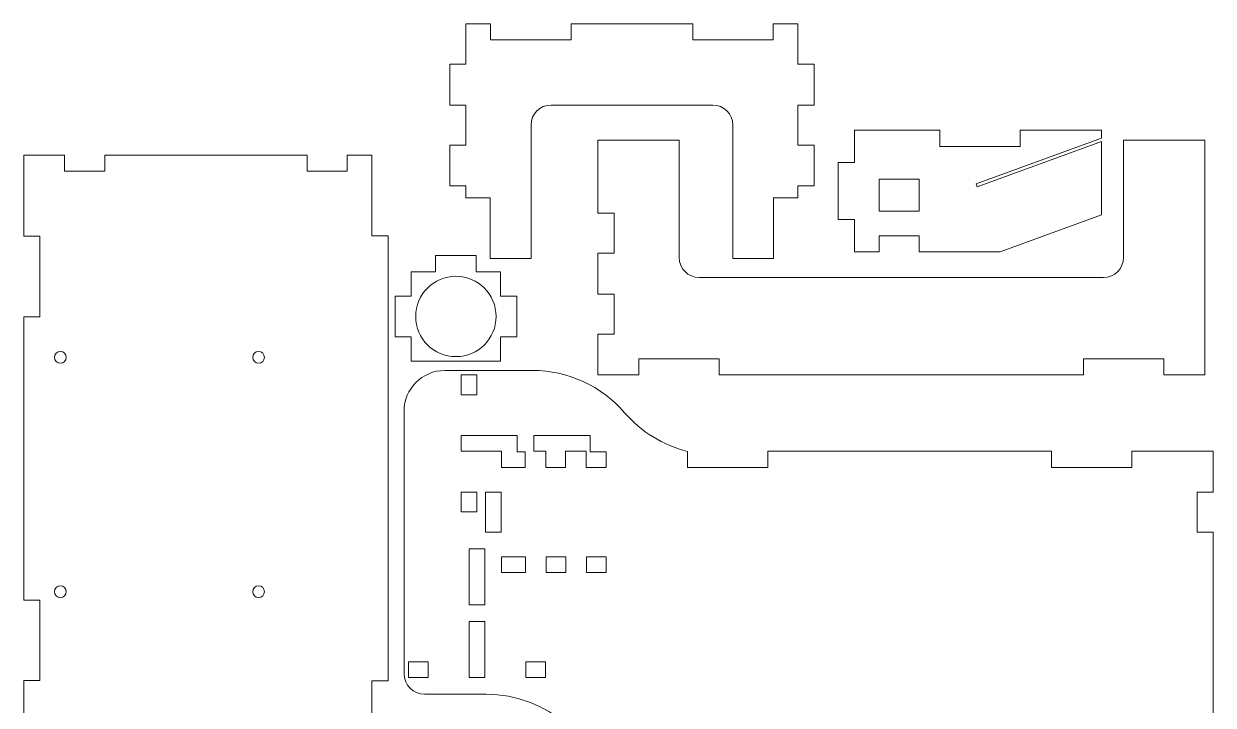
# Model space of a CAD drawing. Header units: millimetres. Extents: x -29 to 266, y -29 to 330.
# Drawn here: x -28.6 to 265.6, y 161.7 to 330.4 of the extents above; entities that cross this region are included whole.
import ezdxf

# ---------------------------------------------------------------- set-up
doc = ezdxf.new("R2010")
doc.units = ezdxf.units.MM
doc.layers.add('Top$1', color=7, linetype='Continuous', true_color=0xffffff)

msp = doc.modelspace()

# ---------------------------------------------------------------- linework, layer by layer
at = {"layer": 'Top$1', "color": 155, "linetype": 'Continuous', "lineweight": 18}
for p, q in [((80.76, 320.38), (80.76, 330.38)), ((80.76, 330.38), (86.86, 330.38)), ((86.86, 330.38), (86.86, 326.38)), ((106.76, 326.38), (106.76, 330.38)), ((106.76, 330.38), (136.86, 330.38)), ((136.86, 330.38), (136.86, 326.38)), ((156.76, 326.38), (156.76, 330.38)), ((156.76, 330.38), (162.86, 330.38)), ((162.86, 330.38), (162.86, 320.38)), ((86.86, 326.38), (106.76, 326.38)), ((136.86, 326.38), (156.76, 326.38)), ((76.76, 310.28), (76.76, 320.38)), ((76.76, 320.38), (80.76, 320.38)), ((162.86, 320.38), (166.86, 320.38)), ((166.86, 320.38), (166.86, 310.28)), ((80.76, 310.28), (76.76, 310.28)), ((80.76, 300.38), (80.76, 310.28)), ((141.81, 310.28), (101.81, 310.28)), ((166.86, 310.28), (162.86, 310.28)), ((162.86, 310.28), (162.86, 300.38)), ((96.86, 305.33), (96.86, 272.28)), ((146.76, 272.28), (146.76, 305.33)), ((176.85, 304.04), (197.95, 304.04)), ((176.85, 296.04), (176.85, 304.04)), ((197.95, 304.04), (197.95, 300.04)), ((217.85, 300.04), (217.85, 304.04)), ((217.85, 304.04), (237.95, 304.04)), ((237.95, 304.04), (237.95, 302.05)), ((76.76, 290.28), (76.76, 300.38)), ((76.76, 300.38), (80.76, 300.38)), ((113.39, 301.59), (133.49, 301.59)), ((113.39, 283.49), (113.39, 301.59)), ((133.49, 301.59), (133.49, 272.54)), ((162.86, 300.38), (166.86, 300.38)), ((166.86, 300.38), (166.86, 290.28)), ((197.95, 300.04), (217.85, 300.04)), ((237.95, 302.05), (206.95, 290.77)), ((207.21, 290.06), (237.95, 301.25)), ((237.95, 301.25), (237.95, 283.06)), ((243.39, 272.54), (243.39, 301.59)), ((243.39, 301.59), (263.49, 301.59)), ((263.49, 301.59), (263.49, 243.49)), ((-18.48, 297.88), (-28.58, 297.88)), ((-28.58, 297.88), (-28.58, 277.78)), ((-18.48, 293.88), (-18.48, 297.88)), ((41.52, 297.88), (-8.58, 297.88)), ((-8.58, 297.88), (-8.58, 293.88)), ((41.52, 293.88), (41.52, 297.88)), ((57.52, 297.88), (51.42, 297.88)), ((51.42, 297.88), (51.42, 293.88)), ((57.52, 277.88), (57.52, 297.88)), ((172.85, 281.94), (172.85, 296.04)), ((172.85, 296.04), (176.85, 296.04)), ((-8.58, 293.88), (-18.48, 293.88)), ((51.42, 293.88), (41.52, 293.88)), ((182.95, 291.94), (192.85, 291.94)), ((182.95, 284.04), (182.95, 291.94)), ((192.85, 291.94), (192.85, 284.04)), ((80.76, 290.28), (76.76, 290.28)), ((80.76, 287.28), (80.76, 290.28)), ((166.86, 290.28), (162.86, 290.28)), ((162.86, 290.28), (162.86, 287.28)), ((206.95, 290.77), (207.21, 290.06)), ((86.76, 287.28), (80.76, 287.28)), ((86.76, 272.28), (86.76, 287.28)), ((162.86, 287.28), (156.86, 287.28)), ((156.86, 287.28), (156.86, 272.28)), ((117.39, 283.49), (113.39, 283.49)), ((117.39, 273.59), (117.39, 283.49)), ((192.85, 284.04), (182.95, 284.04)), ((237.95, 283.06), (212.91, 273.94)), ((176.85, 281.94), (172.85, 281.94)), ((176.85, 273.94), (176.85, 281.94)), ((-28.58, 277.78), (-24.58, 277.78)), ((-24.58, 277.78), (-24.58, 257.88)), ((61.52, 277.88), (57.52, 277.88)), ((61.52, 167.78), (61.52, 277.88)), ((192.85, 277.94), (182.95, 277.94)), ((182.95, 277.94), (182.95, 273.94)), ((192.85, 273.94), (192.85, 277.94)), ((113.39, 273.59), (117.39, 273.59)), ((113.39, 263.49), (113.39, 273.59)), ((182.95, 273.94), (176.85, 273.94)), ((212.91, 273.94), (192.85, 273.94)), ((73.23, 273), (83.33, 273)), ((73.23, 269), (73.23, 273)), ((83.33, 273), (83.33, 269)), ((96.86, 272.28), (86.76, 272.28)), ((156.86, 272.28), (146.76, 272.28)), ((67.23, 269), (73.23, 269)), ((67.23, 263), (67.23, 269)), ((83.33, 269), (89.33, 269)), ((89.33, 269), (89.33, 263)), ((138.44, 267.59), (238.44, 267.59)), ((63.23, 252.9), (63.23, 263)), ((63.23, 263), (67.23, 263)), ((89.33, 263), (93.33, 263)), ((93.33, 263), (93.33, 252.9)), ((117.39, 263.49), (113.39, 263.49)), ((117.39, 253.59), (117.39, 263.49)), ((-24.58, 257.88), (-28.58, 257.88)), ((-28.58, 257.88), (-28.58, 187.78)), ((113.39, 253.59), (117.39, 253.59)), ((113.39, 243.49), (113.39, 253.59)), ((67.23, 252.9), (63.23, 252.9)), ((67.23, 246.9), (67.23, 252.9)), ((89.33, 252.9), (89.33, 246.9)), ((93.33, 252.9), (89.33, 252.9)), ((123.49, 247.49), (123.49, 243.49)), ((143.39, 247.49), (123.49, 247.49)), ((143.39, 243.49), (143.39, 247.49)), ((233.49, 247.49), (233.49, 243.49)), ((253.39, 247.49), (233.49, 247.49)), ((253.39, 243.49), (253.39, 247.49)), ((89.33, 246.9), (67.23, 246.9)), ((97.23, 244.58), (75.51, 244.58)), ((83.46, 243.48), (79.56, 243.48)), ((79.56, 243.48), (79.56, 238.58)), ((83.46, 238.58), (83.46, 243.48)), ((123.49, 243.49), (113.39, 243.49)), ((233.49, 243.49), (143.39, 243.49)), ((263.49, 243.49), (253.39, 243.49)), ((79.56, 238.58), (83.46, 238.58)), ((65.46, 234.53), (65.46, 169.53)), ((79.56, 228.48), (79.56, 224.58)), ((93.46, 228.48), (79.56, 228.48)), ((93.46, 224.48), (93.46, 228.48)), ((97.56, 228.48), (97.56, 224.58)), ((111.46, 228.48), (97.56, 228.48)), ((111.46, 224.48), (111.46, 228.48)), ((79.56, 224.58), (89.52, 224.58)), ((89.52, 224.58), (89.52, 220.58)), ((95.42, 224.48), (93.46, 224.48)), ((95.42, 220.58), (95.42, 224.48)), ((97.56, 224.58), (100.52, 224.58)), ((100.52, 224.58), (100.52, 220.58)), ((105.42, 224.58), (110.52, 224.58)), ((105.42, 220.58), (105.42, 224.58)), ((110.52, 224.58), (110.52, 220.58)), ((115.42, 224.48), (111.46, 224.48)), ((115.42, 220.58), (115.42, 224.48)), ((135.56, 220.58), (135.56, 224.57)), ((225.56, 224.58), (155.46, 224.58)), ((155.46, 224.58), (155.46, 220.58)), ((225.56, 220.58), (225.56, 224.58)), ((265.56, 224.58), (245.46, 224.58)), ((245.46, 224.58), (245.46, 220.58)), ((265.56, 214.48), (265.56, 224.58)), ((89.52, 220.58), (95.42, 220.58)), ((100.52, 220.58), (105.42, 220.58)), ((110.52, 220.58), (115.42, 220.58)), ((155.46, 220.58), (135.56, 220.58)), ((245.46, 220.58), (225.56, 220.58)), ((79.56, 214.48), (79.56, 209.58)), ((83.46, 214.48), (79.56, 214.48)), ((83.46, 209.58), (83.46, 214.48)), ((85.56, 214.48), (85.56, 204.58)), ((89.46, 214.48), (85.56, 214.48)), ((89.46, 204.58), (89.46, 214.48)), ((261.56, 204.58), (261.56, 214.48)), ((261.56, 214.48), (265.56, 214.48)), ((79.56, 209.58), (83.46, 209.58)), ((85.56, 204.58), (89.46, 204.58)), ((265.56, 204.58), (261.56, 204.58)), ((265.56, 154.48), (265.56, 204.58)), ((85.46, 200.48), (81.56, 200.48)), ((81.56, 200.48), (81.56, 186.58)), ((85.46, 186.58), (85.46, 200.48)), ((95.46, 198.48), (89.56, 198.48)), ((89.56, 198.48), (89.56, 194.58)), ((95.46, 194.58), (95.46, 198.48)), ((100.56, 198.48), (100.56, 194.58)), ((105.46, 198.48), (100.56, 198.48)), ((105.46, 194.58), (105.46, 198.48)), ((110.56, 198.48), (110.56, 194.58)), ((115.46, 198.48), (110.56, 198.48)), ((115.46, 194.58), (115.46, 198.48)), ((89.56, 194.58), (95.46, 194.58)), ((100.56, 194.58), (105.46, 194.58)), ((110.56, 194.58), (115.46, 194.58)), ((-28.58, 187.78), (-24.58, 187.78)), ((-24.58, 187.78), (-24.58, 167.88)), ((81.56, 186.58), (85.46, 186.58)), ((85.46, 182.48), (81.56, 182.48)), ((81.56, 182.48), (81.56, 168.58)), ((85.46, 168.58), (85.46, 182.48)), ((66.56, 172.48), (66.56, 168.58)), ((71.46, 172.48), (66.56, 172.48)), ((71.46, 168.58), (71.46, 172.48)), ((95.56, 172.48), (95.56, 168.58)), ((100.46, 172.48), (95.56, 172.48)), ((100.46, 168.58), (100.46, 172.48)), ((-24.58, 167.88), (-28.58, 167.88)), ((-28.58, 167.88), (-28.58, 147.78)), ((57.52, 147.78), (57.52, 167.78)), ((57.52, 167.78), (61.52, 167.78)), ((66.56, 168.58), (71.46, 168.58)), ((81.56, 168.58), (85.46, 168.58)), ((95.56, 168.58), (100.46, 168.58)), ((70.51, 164.48), (85.78, 164.48))]:
    msp.add_line(p, q, dxfattribs=at)
for centre, radius in [((78.28, 257.95), 9.95), ((-19.53, 247.83), 1.45), ((29.47, 247.83), 1.45), ((-19.53, 189.83), 1.45), ((29.47, 189.83), 1.45)]:
    msp.add_circle(centre, radius, dxfattribs=at)
at = {"layer": 'Top$1', "color": 155, "linetype": 'Continuous', "lineweight": 18, "extrusion": (0, 0, -1)}
for centre, radius, start, end in [((-101.81, 305.33), 4.95, 0, 90), ((-141.81, 305.33), 4.95, 90, 180), ((-138.44, 272.54), 4.95, 270, 0), ((-238.44, 272.54), 4.95, 180, 270), ((-142.72, 253.65), 29.95, 283.827, 319.3058), ((-85.78, 134.53), 29.95, 90, 172.4214)]:
    msp.add_arc(centre, radius, start, end, dxfattribs=at)
at = {"layer": 'Top$1', "color": 155, "linetype": 'Continuous', "lineweight": 18}
for centre, radius, start, end in [((75.51, 234.53), 10.05, 90, 180), ((97.23, 214.53), 30.05, 40.6942, 90), ((70.51, 169.53), 5.05, 180, 270)]:
    msp.add_arc(centre, radius, start, end, dxfattribs=at)

doc.saveas('drawing.dxf')
